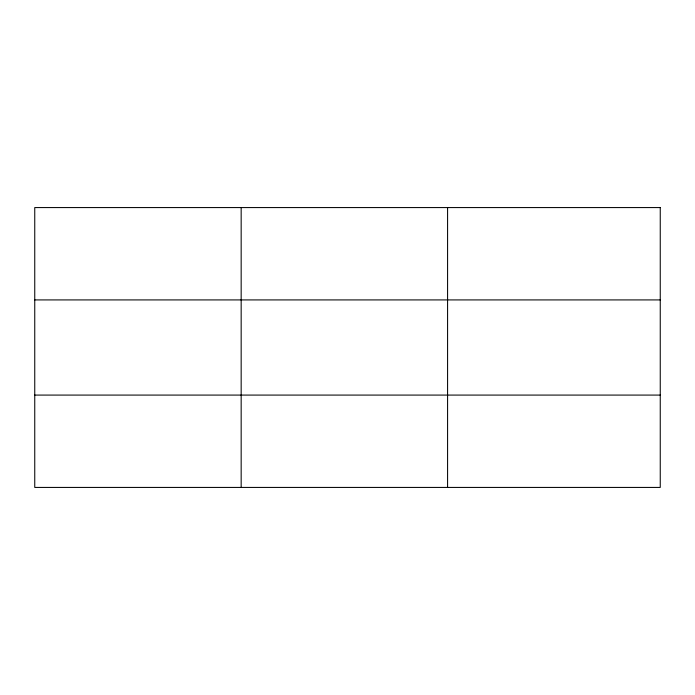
<?xml version="1.0" encoding="UTF-8"?>
<svg xmlns="http://www.w3.org/2000/svg" width="695" height="695" viewBox="0 0 695 695"><rect width="100%" height="100%" fill="white"/><g stroke="black" fill="none" stroke-linecap="round" stroke-linejoin="round"><path stroke-width="1.04" d="M241.165 207.57L241.165 487.43M447.58 207.57L447.58 487.43M34.75 299.919L660.25 299.919M34.75 395.081L660.25 395.081M660.25 207.57L660.25 487.43L34.75 487.43L34.75 207.57L660.25 207.57"/></g></svg>
